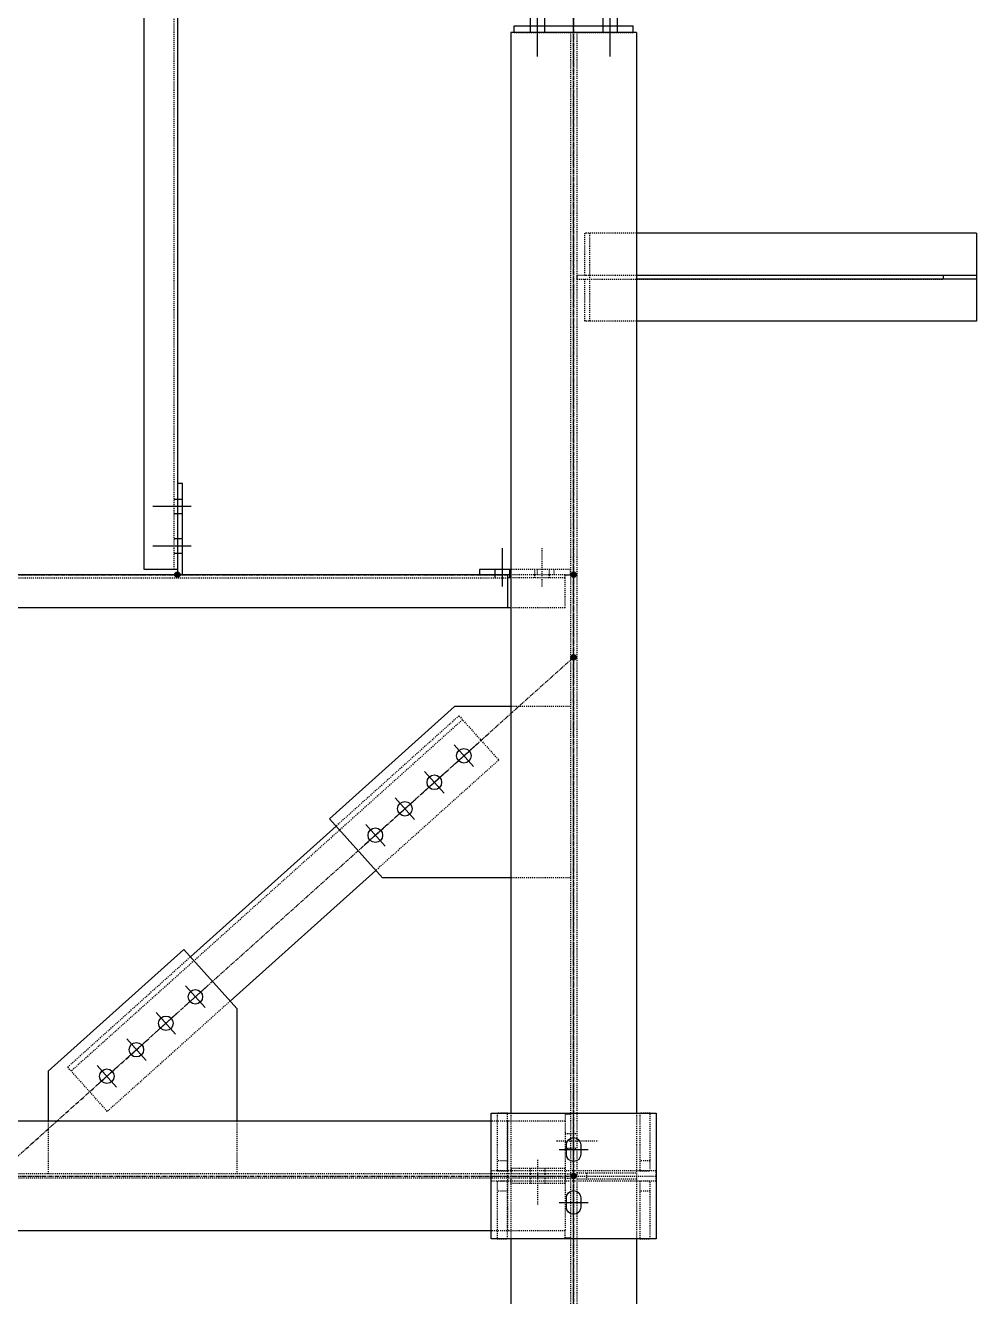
# Model space of a CAD drawing. Header units: millimetres. Extents: x 2102 to 20742, y 12631 to 26594.
# Drawn here: x 19302 to 20742, y 19128 to 21052 of the extents above; entities that cross this region are included whole.
import ezdxf

# ---------------------------------------------------------------- set-up
doc = ezdxf.new("R2010")
doc.units = ezdxf.units.MM
for name, pattern in [('CENTER', [12.7, 7.9375, -1.5875, 1.5875, -1.5875]), ('DXK_LINE_DOT2', [3.9198, 1.9599, -1.9599]), ('DXK_LINE_DOT5', [7.8785, 2.979, -0.9799, 0.9799, -0.9799, 0.9799, -0.9799])]:
    doc.linetypes.add(name, pattern=pattern)
for name, color, linetype in [('1', 7, 'Continuous'), ('2', 7, 'Continuous'), ('4', 7, 'Continuous')]:
    doc.layers.add(name, color=color, linetype=linetype)

# ---------------------------------------------------------------- blocks, each defined once
blk = doc.blocks.new('GridLine-116860372-116904 - 114867')
at = {"layer": '2', "color": 7, "linetype": 'DXK_LINE_DOT5'}
blk.add_line((23950.6, 12454.5), (23950.6, 27661.7), dxfattribs=at)
blk = doc.blocks.new('Part-116860372-115388 - 114867')
at = {"layer": '1', "color": 6, "linetype": 'DXK_LINE_DOT2'}
for p, q in [((23944.7, 18925), (23934.7, 18925)), ((23934.7, 18925), (23934.7, 18911.9)), ((23934.7, 18822.5), (23832.2, 18822.5)), ((23832.2, 18822.5), (23832.2, 18812.5)), ((23934.7, 18812.5), (23944.7, 18812.5))]:
    blk.add_line(p, q, dxfattribs=at)
blk = doc.blocks.new('Part-116860372-116679 - 114867')
at = {"layer": '1', "color": 6, "linetype": 'DXK_LINE_DOT2'}
for p, q in [((24106.8, 18818.4), (23794.3, 18818.3)), ((23794.3, 18798.3), (23794.3, 18818.3)), ((24106.8, 18798.4), (24106.8, 18818.4)), ((24106.8, 18798.4), (23794.3, 18798.3))]:
    blk.add_line(p, q, dxfattribs=at)
blk = doc.blocks.new('Part-116860372-116680 - 114867')
at = {"layer": '2', "color": 2, "linetype": 'Continuous'}
for p, q in [((23794.3, 18689.6), (23794.3, 18927.1)), ((23794.3, 18927.1), (24106.8, 18927.1)), ((24106.8, 18927.1), (24106.8, 18689.6)), ((24106.8, 18689.6), (23794.3, 18689.6))]:
    blk.add_line(p, q, dxfattribs=at)
blk = doc.blocks.new('Part-116860372-150034 - 114867')
at = {"layer": '2', "color": 2, "linetype": 'Continuous'}
for p, q in [((23210.6, 20118.3), (23200.6, 20118.3)), ((23210.6, 19945.8), (23210.6, 20118.3)), ((23200.6, 19955.8), (23200.6, 19945.8))]:
    blk.add_line(p, q, dxfattribs=at)
blk = doc.blocks.new('Part-116860372-115004 - 114867')
at = {"layer": '4', "linetype": 'Continuous'}
blk.add_hatch(color=4, dxfattribs=at).paths.add_polyline_path([(23950.6, 18803.3, -1), (23950.6, 18813.3, -1)])
at = {"layer": '1', "color": 6, "linetype": 'DXK_LINE_DOT2'}
for p, q in [((23934.7, 18911.9), (23794.3, 18911.9)), ((23825.6, 18911.9), (23825.6, 18704.8)), ((23934.7, 18911.9), (23934.7, 18704.8)), ((23934.7, 18812.5), (20363.1, 18812.5)), ((23934.7, 18804.1), (20363.1, 18804.1)), ((23934.7, 18704.8), (23794.3, 18704.8))]:
    blk.add_line(p, q, dxfattribs=at)
at = {"layer": '2', "color": 2, "linetype": 'Continuous'}
for p, q in [((23794.3, 18911.9), (22735.5, 18911.9)), ((23794.3, 18704.8), (22735.5, 18704.8))]:
    blk.add_line(p, q, dxfattribs=at)
at = {"layer": '4', "color": 4, "linetype": 'CENTER'}
blk.add_line((20200.6, 18808.3), (23950.6, 18808.3), dxfattribs=at)
at = {"layer": '4', "color": 4, "linetype": 'Continuous'}
blk.add_circle((23950.6, 18808.3), 5, dxfattribs=at)
blk = doc.blocks.new('Part-116860372-115005 - 114867')
at = {"layer": '1', "color": 6, "linetype": 'DXK_LINE_DOT2'}
for p, q in [((23944.7, 20971.6), (23944.7, 12953.3)), ((23956.4, 20971.6), (23956.4, 12953.3)), ((23831.8, 18927.1), (23831.8, 18689.6)), ((24069.3, 18927.1), (24069.3, 18689.6))]:
    blk.add_line(p, q, dxfattribs=at)
at = {"layer": '2', "color": 2, "linetype": 'Continuous'}
for p, q in [((24069.3, 20971.6), (23831.8, 20971.6)), ((23831.8, 20971.6), (23831.8, 18927.1)), ((24069.3, 20971.6), (24069.3, 18927.1)), ((23831.8, 18689.6), (23831.8, 15702.1)), ((24069.3, 18689.6), (24069.3, 15702.1))]:
    blk.add_line(p, q, dxfattribs=at)
at = {"layer": '4', "color": 4, "linetype": 'CENTER'}
blk.add_line((23950.6, 21320.8), (23950.6, 12570.8), dxfattribs=at)
blk = doc.blocks.new('Part-116860372-115047 - 114867')
at = {"layer": '4', "linetype": 'Continuous'}
for points in [[(22700.6, 19940.8, -1), (22700.6, 19950.8, -1)], [(23950.6, 19940.8, -1), (23950.6, 19950.8, -1)]]:
    blk.add_hatch(color=4, dxfattribs=at).paths.add_polyline_path(points)
at = {"layer": '1', "color": 6, "linetype": 'DXK_LINE_DOT2'}
for p, q in [((22790.1, 19945.8), (22714.1, 19945.8)), ((22714.1, 19883.3), (22714.1, 19945.8)), ((22783.8, 19939.6), (22714.1, 19939.6)), ((22790.1, 19939.6), (23825.6, 19939.6)), ((23934.7, 19945.8), (23825.6, 19945.8)), ((23934.7, 19939.6), (23831.8, 19939.6)), ((23934.7, 19883.3), (23934.7, 19945.8)), ((22783.8, 19883.3), (22714.1, 19883.3)), ((23934.7, 19883.3), (23831.8, 19883.3))]:
    blk.add_line(p, q, dxfattribs=at)
at = {"layer": '2', "color": 2, "linetype": 'Continuous'}
for p, q in [((22783.8, 19939.6), (22790.1, 19939.6)), ((23825.6, 19945.8), (22790.1, 19945.8)), ((22790.1, 19945.8), (22790.1, 19883.3)), ((23825.6, 19945.8), (23825.6, 19883.3)), ((23831.8, 19939.6), (23825.6, 19939.6)), ((23831.8, 19883.3), (22783.8, 19883.3))]:
    blk.add_line(p, q, dxfattribs=at)
at = {"layer": '4', "color": 4, "linetype": 'CENTER'}
for p, q in [((22700.6, 19945.8), (22714.1, 19945.8)), ((22790.1, 19945.8), (23825.6, 19945.8)), ((23934.7, 19945.8), (23950.6, 19945.8))]:
    blk.add_line(p, q, dxfattribs=at)
at = {"layer": '4', "color": 4, "linetype": 'Continuous'}
for centre in [(22700.6, 19945.8), (23950.6, 19945.8)]:
    blk.add_circle(centre, 5, dxfattribs=at)
blk = doc.blocks.new('Bolt-116860372-115766 - 114867')
at = {"layer": '1', "color": 1, "linetype": 'DXK_LINE_DOT2'}
for p, q in [((23890.9, 19923.3), (23890.9, 19995.8)), ((23877.2, 19945.8), (23877.2, 19955.8)), ((23877.2, 19939.6), (23877.2, 19945.8)), ((23904.7, 19945.8), (23904.7, 19955.8)), ((23904.7, 19939.6), (23904.7, 19945.8))]:
    blk.add_line(p, q, dxfattribs=at)
at = {"layer": '2', "color": 1, "linetype": 'Continuous'}
for p, q in [((23815.9, 19923.3), (23815.9, 19995.8)), ((23802.2, 19945.8), (23802.2, 19955.8)), ((23802.2, 19939.6), (23802.2, 19945.8)), ((23829.7, 19945.8), (23829.7, 19955.8)), ((23829.7, 19939.6), (23829.7, 19945.8))]:
    blk.add_line(p, q, dxfattribs=at)
blk = doc.blocks.new('Part-116860372-115110 - 114867')
at = {"layer": '4', "linetype": 'Continuous'}
for points in [[(23950.6, 19784.6, -1), (23950.6, 19794.6, -1)], [(22856.8, 18803.3, -1), (22856.8, 18813.3, -1)]]:
    blk.add_hatch(color=4, dxfattribs=at).paths.add_polyline_path(points)
at = {"layer": '1', "color": 6, "linetype": 'DXK_LINE_DOT2'}
for p, q in [((23740.3, 19671.5), (22999.6, 19006.9)), ((23733.6, 19678.9), (23501, 19470.2)), ((23733.6, 19678.9), (23808.8, 19595.2)), ((23808.8, 19595.2), (23576.2, 19386.5)), ((22992.9, 19014.4), (23225.5, 19223.1)), ((23300.6, 19139.3), (23068, 18930.6)), ((23068, 18930.6), (22992.9, 19014.4))]:
    blk.add_line(p, q, dxfattribs=at)
at = {"layer": '2', "color": 2, "linetype": 'Continuous'}
for p, q in [((23501, 19470.2), (23225.5, 19223.1)), ((23576.2, 19386.5), (23300.6, 19139.3))]:
    blk.add_line(p, q, dxfattribs=at)
at = {"layer": '4', "color": 4, "linetype": 'CENTER'}
blk.add_line((22856.8, 18808.3), (23950.6, 19789.6), dxfattribs=at)
at = {"layer": '4', "color": 4, "linetype": 'Continuous'}
for centre in [(23950.6, 19789.6), (22856.8, 18808.3)]:
    blk.add_circle(centre, 5, dxfattribs=at)
blk = doc.blocks.new('Part-116860372-116681 - 114867')
at = {"layer": '1', "color": 6, "linetype": 'DXK_LINE_DOT2'}
for p, q in [((23805.6, 18927.1), (23805.6, 18818.3)), ((23825.6, 18927.1), (23805.6, 18927.1)), ((23825.6, 18818.3), (23825.6, 18927.1)), ((23825.6, 18837.1), (23805.6, 18837.1)), ((23805.6, 18818.3), (23825.6, 18818.3))]:
    blk.add_line(p, q, dxfattribs=at)
blk = doc.blocks.new('Part-116860372-150365 - 114867')
at = {"layer": '1', "color": 6, "linetype": 'DXK_LINE_DOT2'}
for p, q in [((23956.4, 18814.6), (24069.3, 18814.6)), ((23975.2, 18814.6), (23975.2, 18802.1)), ((24069.3, 18802.1), (23956.4, 18802.1))]:
    blk.add_line(p, q, dxfattribs=at)
blk = doc.blocks.new('Part-116860372-115387 - 114867')
at = {"layer": '1', "color": 6, "linetype": 'DXK_LINE_DOT2'}
for p, q in [((23832.2, 18794.1), (23832.2, 18804.1)), ((23934.7, 18804.1), (23944.7, 18804.1)), ((23934.7, 18794.1), (23832.2, 18794.1)), ((23934.7, 18691.6), (23934.7, 18704.8)), ((23944.7, 18691.6), (23934.7, 18691.6))]:
    blk.add_line(p, q, dxfattribs=at)
blk = doc.blocks.new('Bolt-116860372-115389 - 114867')
at = {"layer": '1', "color": 1, "linetype": 'DXK_LINE_DOT2'}
for p, q in [((23882.2, 18838.8), (23882.2, 18753.8)), ((23868.4, 18822.5), (23868.4, 18812.5)), ((23868.4, 18812.5), (23868.4, 18804.1)), ((23868.4, 18804.1), (23868.4, 18794.1)), ((23895.9, 18822.5), (23895.9, 18812.5)), ((23895.9, 18812.5), (23895.9, 18804.1)), ((23895.9, 18804.1), (23895.9, 18794.1))]:
    blk.add_line(p, q, dxfattribs=at)
blk = doc.blocks.new('Part-116860372-149996 - 114867')
at = {"layer": '4', "linetype": 'Continuous'}
for points in [[(23200.6, 21315.8, -1), (23200.6, 21325.8, -1)], [(23200.6, 19940.8, -1), (23200.6, 19950.8, -1)]]:
    blk.add_hatch(color=4, dxfattribs=at).paths.add_polyline_path(points)
at = {"layer": '1', "color": 6, "linetype": 'DXK_LINE_DOT2'}
for p, q in [((23200.6, 21307.3), (23138.1, 21307.3)), ((23138.1, 21307.3), (23138.1, 21237.6)), ((23194.3, 21307.3), (23194.3, 21237.6)), ((23200.6, 21307.3), (23200.6, 21144.8)), ((23194.3, 19955.8), (23194.3, 21231.3))]:
    blk.add_line(p, q, dxfattribs=at)
at = {"layer": '2', "color": 2, "linetype": 'Continuous'}
for p, q in [((23138.1, 19955.8), (23138.1, 21237.6)), ((23200.6, 21231.3), (23138.1, 21231.3)), ((23194.3, 21237.6), (23194.3, 21231.3)), ((23200.6, 21231.3), (23200.6, 19955.8)), ((23200.6, 19955.8), (23138.1, 19955.8))]:
    blk.add_line(p, q, dxfattribs=at)
at = {"layer": '4', "color": 4, "linetype": 'CENTER'}
for p, q in [((23200.6, 21320.8), (23200.6, 21307.3)), ((23200.6, 21144.8), (23200.6, 19945.8))]:
    blk.add_line(p, q, dxfattribs=at)
at = {"layer": '4', "color": 4, "linetype": 'Continuous'}
for centre in [(23200.6, 21320.8), (23200.6, 19945.8)]:
    blk.add_circle(centre, 5, dxfattribs=at)
blk = doc.blocks.new('Part-116860372-115394 - 114867')
at = {"layer": '1', "color": 6, "linetype": 'DXK_LINE_DOT2'}
blk.add_line((23838.1, 20971.6), (24063.1, 20971.6), dxfattribs=at)
at = {"layer": '2', "color": 2, "linetype": 'Continuous'}
for p, q in [((23838.1, 20971.6), (23838.1, 20984.1)), ((23838.1, 20984.1), (24063.1, 20984.1)), ((24063.1, 20971.6), (24063.1, 20984.1))]:
    blk.add_line(p, q, dxfattribs=at)
blk = doc.blocks.new('Bolt-116860372-115395 - 114867')
at = {"layer": '2', "color": 1, "linetype": 'Continuous'}
for p, q in [((23881.8, 21023.4), (23881.8, 20925.9)), ((23881.8, 21023.4), (23881.8, 20925.9)), ((23881.8, 21023.4), (23881.8, 20925.9)), ((23881.8, 21023.4), (23881.8, 20925.9)), ((23881.8, 21023.4), (23881.8, 20925.9)), ((23881.8, 21023.4), (23881.8, 20925.9)), ((24019.3, 21023.4), (24019.3, 20925.9)), ((24019.3, 21023.4), (24019.3, 20925.9)), ((24019.3, 21023.4), (24019.3, 20925.9)), ((24019.3, 21023.4), (24019.3, 20925.9)), ((24019.3, 21023.4), (24019.3, 20925.9)), ((24019.3, 21023.4), (24019.3, 20925.9)), ((23868.1, 21007.1), (23868.1, 20985.4)), ((23868.1, 21007.1), (23868.1, 20985.4)), ((23868.1, 21007.1), (23868.1, 20985.4)), ((23868.1, 21007.1), (23868.1, 20985.4)), ((23868.1, 21007.1), (23868.1, 20985.4)), ((23868.1, 21007.1), (23868.1, 20985.4)), ((23895.6, 21007.1), (23895.6, 20985.4)), ((23895.6, 21007.1), (23895.6, 20985.4)), ((23895.6, 21007.1), (23895.6, 20985.4)), ((23895.6, 21007.1), (23895.6, 20985.4)), ((23895.6, 21007.1), (23895.6, 20985.4)), ((23895.6, 21007.1), (23895.6, 20985.4)), ((24005.6, 21007.1), (24005.6, 20985.4)), ((24005.6, 21007.1), (24005.6, 20985.4)), ((24005.6, 21007.1), (24005.6, 20985.4)), ((24005.6, 21007.1), (24005.6, 20985.4)), ((24005.6, 21007.1), (24005.6, 20985.4)), ((24005.6, 21007.1), (24005.6, 20985.4)), ((24033.1, 21007.1), (24033.1, 20985.4)), ((24033.1, 21007.1), (24033.1, 20985.4)), ((24033.1, 21007.1), (24033.1, 20985.4)), ((24033.1, 21007.1), (24033.1, 20985.4)), ((24033.1, 21007.1), (24033.1, 20985.4)), ((24033.1, 21007.1), (24033.1, 20985.4)), ((23868.1, 20984.1), (23868.1, 20971.6)), ((23868.1, 20984.1), (23868.1, 20971.6)), ((23868.1, 20984.1), (23868.1, 20971.6)), ((23868.1, 20984.1), (23868.1, 20971.6)), ((23868.1, 20984.1), (23868.1, 20971.6)), ((23868.1, 20984.1), (23868.1, 20971.6)), ((23895.6, 20984.1), (23895.6, 20971.6)), ((23895.6, 20984.1), (23895.6, 20971.6)), ((23895.6, 20984.1), (23895.6, 20971.6)), ((23895.6, 20984.1), (23895.6, 20971.6)), ((23895.6, 20984.1), (23895.6, 20971.6)), ((23895.6, 20984.1), (23895.6, 20971.6)), ((24005.6, 20984.1), (24005.6, 20971.6)), ((24005.6, 20984.1), (24005.6, 20971.6)), ((24005.6, 20984.1), (24005.6, 20971.6)), ((24005.6, 20984.1), (24005.6, 20971.6)), ((24005.6, 20984.1), (24005.6, 20971.6)), ((24005.6, 20984.1), (24005.6, 20971.6)), ((24033.1, 20984.1), (24033.1, 20971.6)), ((24033.1, 20984.1), (24033.1, 20971.6)), ((24033.1, 20984.1), (24033.1, 20971.6)), ((24033.1, 20984.1), (24033.1, 20971.6)), ((24033.1, 20984.1), (24033.1, 20971.6)), ((24033.1, 20984.1), (24033.1, 20971.6))]:
    blk.add_line(p, q, dxfattribs=at)
blk = doc.blocks.new('Bolt-116860372-115416 - 114867')
at = {"layer": '1', "color": 1, "linetype": 'DXK_LINE_DOT2'}
for p, q in [((23918.4, 18875), (23997.2, 18875)), ((23934.7, 18888.8), (23944.7, 18888.8)), ((23944.7, 18888.8), (23956.4, 18888.8)), ((23934.7, 18861.3), (23944.7, 18861.3)), ((23944.7, 18861.3), (23956.4, 18861.3))]:
    blk.add_line(p, q, dxfattribs=at)
blk = doc.blocks.new('Part-116860372-154273 - 114867')
at = {"layer": '1', "color": 6, "linetype": 'DXK_LINE_DOT2'}
for p, q in [((23971.7, 20511.9), (23971.7, 20591.6)), ((24069.3, 20591.6), (23971.7, 20591.6)), ((23981.5, 20425.1), (23981.5, 20591.6)), ((23956.5, 20511.9), (23956.5, 20504.8)), ((24069.3, 20511.9), (23956.5, 20511.9)), ((23956.5, 20504.8), (24650.6, 20504.8)), ((23971.7, 20425.1), (23971.7, 20504.8)), ((24069.3, 20425.1), (23971.7, 20425.1))]:
    blk.add_line(p, q, dxfattribs=at)
at = {"layer": '2', "color": 2, "linetype": 'Continuous'}
for p, q in [((24713.1, 20591.6), (24069.3, 20591.6)), ((24713.1, 20591.6), (24713.1, 20425.1)), ((24713.1, 20511.9), (24069.3, 20511.9)), ((24650.6, 20504.8), (24650.6, 20511.9)), ((24713.1, 20504.8), (24069.3, 20504.8)), ((24713.1, 20425.1), (24069.3, 20425.1))]:
    blk.add_line(p, q, dxfattribs=at)
blk = doc.blocks.new('Part-116860372-116276 - 114867')
at = {"layer": '1', "color": 6, "linetype": 'DXK_LINE_DOT2'}
for p, q in [((22956.1, 18911.9), (22956.1, 18812.5)), ((23313.2, 18911.9), (23313.2, 18812.5))]:
    blk.add_line(p, q, dxfattribs=at)
at = {"layer": '2', "color": 2, "linetype": 'Continuous'}
for p, q in [((23213, 19237), (22956.1, 19006.5)), ((23313.2, 19125.4), (23213, 19237)), ((23313.2, 19125.4), (23313.2, 18911.9)), ((22956.1, 19006.5), (22956.1, 18911.9))]:
    blk.add_line(p, q, dxfattribs=at)
blk = doc.blocks.new('Part-116860372-115765 - 114867')
at = {"layer": '1', "color": 6, "linetype": 'DXK_LINE_DOT2'}
for p, q in [((23944.7, 19955.8), (23831.8, 19955.8)), ((23882.2, 19945.8), (23882.2, 19955.8)), ((23913.4, 19945.8), (23913.4, 19955.8)), ((23944.7, 19945.8), (23944.7, 19955.8))]:
    blk.add_line(p, q, dxfattribs=at)
at = {"layer": '2', "color": 2, "linetype": 'Continuous'}
for p, q in [((23831.8, 19955.8), (23772.2, 19955.8)), ((23772.2, 19955.8), (23772.2, 19945.8)), ((23831.8, 19945.8), (23825.6, 19945.8))]:
    blk.add_line(p, q, dxfattribs=at)
blk = doc.blocks.new('Bolt-116860372-116277 - 114867')
at = {"layer": '2', "color": 1, "linetype": 'Continuous'}
for p, q in [((23255.2, 19165.7), (23214.2, 19129)), ((23216.3, 19167.8), (23253.1, 19126.9)), ((23199.3, 19115.6), (23158.4, 19078.9)), ((23160.5, 19117.7), (23197.2, 19076.8)), ((23104.7, 19067.6), (23141.4, 19026.7)), ((23143.5, 19065.5), (23102.6, 19028.8)), ((23087.7, 19015.4), (23046.7, 18978.7)), ((23048.8, 19017.6), (23085.6, 18976.6))]:
    blk.add_line(p, q, dxfattribs=at)
for centre in [(23234.7, 19147.3), (23178.9, 19097.3), (23123, 19047.2), (23067.2, 18997.1)]:
    blk.add_circle(centre, 13.7, dxfattribs=at)
blk = doc.blocks.new('Part-116860372-116279 - 114867')
at = {"layer": '1', "color": 6, "linetype": 'DXK_LINE_DOT2'}
for p, q in [((23944.7, 19696.7), (23831.8, 19696.7)), ((23944.7, 19372.5), (23831.8, 19372.5))]:
    blk.add_line(p, q, dxfattribs=at)
at = {"layer": '2', "color": 2, "linetype": 'Continuous'}
for p, q in [((23725.4, 19696.7), (23488.5, 19484.2)), ((23831.8, 19696.7), (23725.4, 19696.7)), ((23588.7, 19372.5), (23488.5, 19484.2)), ((23831.8, 19372.5), (23588.7, 19372.5))]:
    blk.add_line(p, q, dxfattribs=at)
blk = doc.blocks.new('Bolt-116860372-116280 - 114867')
at = {"layer": '2', "color": 1, "linetype": 'Continuous'}
for p, q in [((23722.3, 19584.8), (23763.3, 19621.6)), ((23761.2, 19582.7), (23724.4, 19623.7)), ((23705.3, 19532.6), (23668.6, 19573.6)), ((23666.5, 19534.7), (23707.5, 19571.5)), ((23610.7, 19484.7), (23651.6, 19521.4)), ((23649.5, 19482.6), (23612.8, 19523.5)), ((23554.9, 19434.6), (23595.8, 19471.3)), ((23593.7, 19432.5), (23557, 19473.4))]:
    blk.add_line(p, q, dxfattribs=at)
for centre in [(23742.8, 19603.2), (23687, 19553.1), (23631.2, 19503), (23575.3, 19452.9)]:
    blk.add_circle(centre, 13.8, dxfattribs=at)
blk = doc.blocks.new('Part-116860372-116682 - 114867')
at = {"layer": '1', "color": 6, "linetype": 'DXK_LINE_DOT2'}
for p, q in [((23794.3, 18689.6), (23794.3, 18927.1)), ((23794.3, 18927.1), (24106.8, 18927.1)), ((24106.8, 18927.1), (24106.8, 18689.6)), ((23794.3, 18808.3), (24106.8, 18808.3)), ((24106.8, 18689.6), (23794.3, 18689.6))]:
    blk.add_line(p, q, dxfattribs=at)
blk = doc.blocks.new('Part-116860372-116683 - 114867')
at = {"layer": '1', "color": 6, "linetype": 'DXK_LINE_DOT2'}
for p, q in [((23825.6, 18798.3), (23805.6, 18798.3)), ((23805.6, 18798.3), (23805.6, 18689.6)), ((23825.6, 18779.6), (23805.6, 18779.6)), ((23825.6, 18689.6), (23825.6, 18798.3)), ((23805.6, 18689.6), (23825.6, 18689.6))]:
    blk.add_line(p, q, dxfattribs=at)
blk = doc.blocks.new('Part-116860372-116684 - 114867')
at = {"layer": '1', "color": 6, "linetype": 'DXK_LINE_DOT2'}
for p, q in [((24075.6, 18927.1), (24075.6, 18818.4)), ((24095.6, 18927.1), (24075.6, 18927.1)), ((24095.6, 18818.4), (24095.6, 18927.1)), ((24095.6, 18837.1), (24075.6, 18837.1)), ((24075.6, 18818.4), (24095.6, 18818.4))]:
    blk.add_line(p, q, dxfattribs=at)
blk = doc.blocks.new('Part-116860372-116685 - 114867')
at = {"layer": '1', "color": 6, "linetype": 'DXK_LINE_DOT2'}
for p, q in [((24095.6, 18798.4), (24075.6, 18798.4)), ((24075.6, 18798.4), (24075.6, 18689.6)), ((24095.6, 18779.6), (24075.6, 18779.6)), ((24095.6, 18689.6), (24095.6, 18798.4)), ((24075.6, 18689.6), (24095.6, 18689.6))]:
    blk.add_line(p, q, dxfattribs=at)
blk = doc.blocks.new('Bolt-116860372-116686 - 114867')
at = {"layer": '2', "color": 1, "linetype": 'Continuous'}
for p, q in [((23937.8, 18872.4), (23940.8, 18876.8)), ((23940.8, 18876.8), (23945.3, 18879.8)), ((23945.3, 18879.8), (23950.5, 18880.9)), ((23950.5, 18830.9), (23950.5, 18885.9)), ((23950.5, 18880.9), (23950.5, 18880.9)), ((23950.5, 18880.9), (23955.8, 18879.8)), ((23955.8, 18879.8), (23960.3, 18876.8)), ((23960.3, 18876.8), (23963.2, 18872.4)), ((23923, 18858.4), (23978, 18858.4)), ((23936.8, 18867.1), (23937.8, 18872.4)), ((23936.8, 18849.6), (23936.8, 18867.1)), ((23963.2, 18872.4), (23964.3, 18867.1)), ((23964.3, 18867.1), (23964.3, 18849.6)), ((23937.8, 18844.4), (23936.8, 18849.6)), ((23940.8, 18839.9), (23937.8, 18844.4)), ((23945.3, 18836.9), (23940.8, 18839.9)), ((23950.5, 18835.9), (23945.3, 18836.9)), ((23955.8, 18836.9), (23950.5, 18835.9)), ((23950.5, 18835.9), (23950.5, 18835.9)), ((23960.3, 18839.9), (23955.8, 18836.9)), ((23963.2, 18844.4), (23960.3, 18839.9)), ((23964.3, 18849.6), (23963.2, 18844.4)), ((23940.8, 18776.8), (23945.3, 18779.8)), ((23945.3, 18779.8), (23950.5, 18780.9)), ((23950.5, 18730.9), (23950.5, 18785.9)), ((23950.5, 18780.9), (23950.5, 18780.9)), ((23950.5, 18780.9), (23955.8, 18779.8)), ((23955.8, 18779.8), (23960.2, 18776.8)), ((23923, 18758.4), (23978, 18758.4)), ((23936.8, 18767.1), (23937.8, 18772.4)), ((23936.8, 18749.6), (23936.8, 18767.1)), ((23937.8, 18772.4), (23940.8, 18776.8)), ((23960.2, 18776.8), (23963.2, 18772.4)), ((23963.2, 18772.4), (23964.3, 18767.1)), ((23964.3, 18767.1), (23964.3, 18749.6)), ((23937.8, 18744.4), (23936.8, 18749.6)), ((23940.8, 18739.9), (23937.8, 18744.4)), ((23945.3, 18736.9), (23940.8, 18739.9)), ((23950.5, 18735.9), (23945.3, 18736.9)), ((23955.8, 18736.9), (23950.5, 18735.9)), ((23950.5, 18735.9), (23950.5, 18735.9)), ((23960.2, 18739.9), (23955.8, 18736.9)), ((23963.2, 18744.4), (23960.2, 18739.9)), ((23964.3, 18749.6), (23963.2, 18744.4))]:
    blk.add_line(p, q, dxfattribs=at)
blk = doc.blocks.new('Bolt-116860372-150035 - 114867')
at = {"layer": '2', "color": 1, "linetype": 'Continuous'}
for p, q in [((23200.6, 20088.3), (23194.3, 20088.3)), ((23210.6, 20088.3), (23200.6, 20088.3)), ((23226.8, 20074.6), (23154.3, 20074.6)), ((23200.6, 20060.8), (23194.3, 20060.8)), ((23210.6, 20060.8), (23200.6, 20060.8)), ((23200.6, 20013.3), (23194.3, 20013.3)), ((23210.6, 20013.3), (23200.6, 20013.3)), ((23226.8, 19999.6), (23154.3, 19999.6)), ((23200.6, 19985.8), (23194.3, 19985.8)), ((23210.6, 19985.8), (23200.6, 19985.8))]:
    blk.add_line(p, q, dxfattribs=at)

msp = doc.modelspace()

# ---------------------------------------------------------------- block references
at = {"xscale": 0.8, "yscale": 0.8, "zscale": 0.8}
for name in ['GridLine-116860372-116904 - 114867', 'Part-116860372-149996 - 114867', 'Part-116860372-115005 - 114867', 'Bolt-116860372-115395 - 114867', 'Part-116860372-115394 - 114867', 'Part-116860372-154273 - 114867', 'Part-116860372-150034 - 114867', 'Bolt-116860372-150035 - 114867', 'Bolt-116860372-115766 - 114867', 'Part-116860372-115047 - 114867', 'Part-116860372-115765 - 114867', 'Part-116860372-115110 - 114867', 'Part-116860372-116279 - 114867', 'Bolt-116860372-116280 - 114867', 'Part-116860372-116276 - 114867', 'Bolt-116860372-116277 - 114867', 'Part-116860372-115004 - 114867', 'Part-116860372-116680 - 114867', 'Part-116860372-116682 - 114867', 'Part-116860372-116681 - 114867', 'Part-116860372-115388 - 114867', 'Part-116860372-116684 - 114867', 'Bolt-116860372-115416 - 114867', 'Bolt-116860372-116686 - 114867', 'Bolt-116860372-115389 - 114867', 'Part-116860372-116679 - 114867', 'Part-116860372-150365 - 114867', 'Part-116860372-116683 - 114867', 'Part-116860372-115387 - 114867', 'Part-116860372-116685 - 114867']:
    msp.add_blockref(name, (971.5, 4264.2), dxfattribs=at)

doc.saveas('drawing.dxf')
